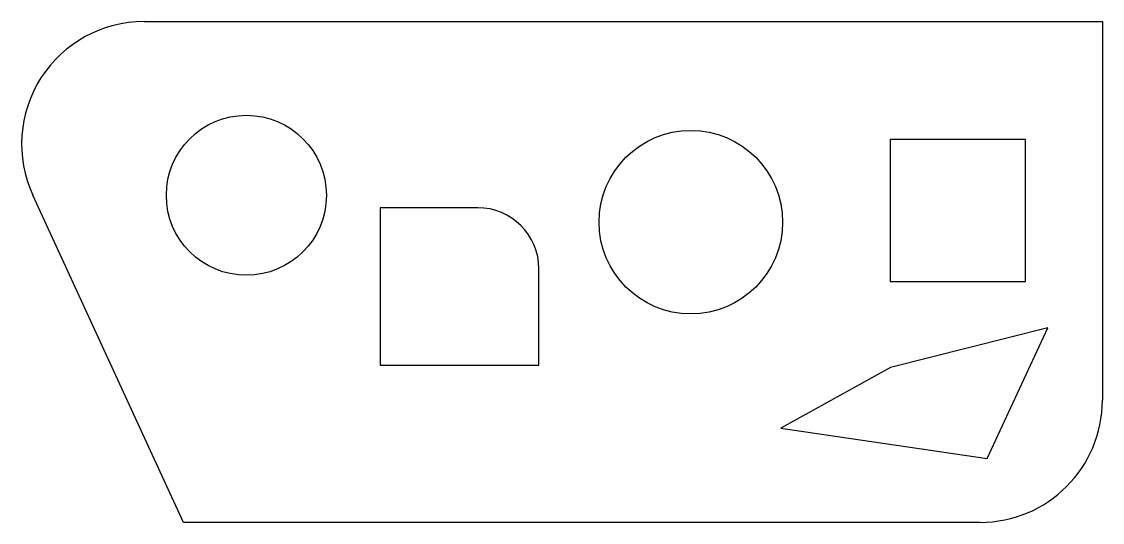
# Model space of a CAD drawing. Header units: millimetres. Extents: x 5.4 to 40.8, y 7 to 23.4.
import ezdxf

# ---------------------------------------------------------------- set-up
doc = ezdxf.new("R2010")
doc.units = ezdxf.units.MM
doc.header["$MEASUREMENT"] = 0
doc.layers.add('___', color=7, linetype='Continuous', true_color=0x000000)

msp = doc.modelspace()

# ---------------------------------------------------------------- linework, layer by layer
for p, q in [((9.449, 23.416), (40.772, 23.416)), ((40.772, 23.416), (40.772, 11.044)), ((10.735, 7.044), (5.815, 17.745)), ((17.163, 17.331), (17.163, 12.188)), ((20.356, 17.331), (17.163, 17.331)), ((22.356, 12.188), (22.356, 15.331)), ((17.163, 12.188), (22.356, 12.188)), ((36.772, 7.044), (10.735, 7.044))]:
    msp.add_line(p, q)
msp.add_circle((12.794, 17.738), 2.615)
for centre, radius, start, end in [((9.449, 19.416), 4, 90, 204.6929), ((20.356, 15.331), 2, 0, 90), ((36.772, 11.044), 4, 270, 360)]:
    msp.add_arc(centre, radius, start, end)
at = {"layer": '___'}
for points in [[(33.836, 14.923), (38.261, 14.923), (38.261, 19.563), (33.836, 19.563)], [(33.847, 12.105), (30.258, 10.125), (37.004, 9.134), (38.984, 13.404)]]:
    msp.add_lwpolyline(points, close=True, dxfattribs=at)
msp.add_circle((27.321, 16.859), 3, dxfattribs=at)

doc.saveas('drawing.dxf')
